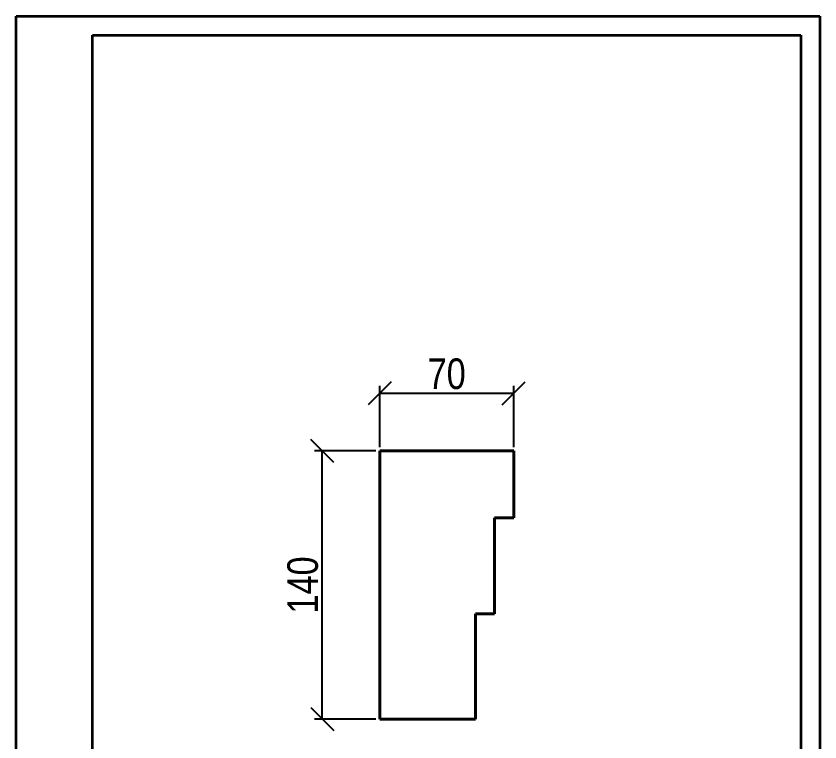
# Model space of a CAD drawing. Header units: millimetres. Extents: x 0 to 420, y 0 to 594.
# Drawn here: x 0 to 420, y 215.1 to 594 of the extents above; entities that cross this region are included whole.
import ezdxf

# ---------------------------------------------------------------- set-up
doc = ezdxf.new("R2010")
doc.units = ezdxf.units.MM
doc.layers.get('0').update_dxf_attribs({"lineweight": 35})
doc.layers.add('архио', color=252, linetype='Continuous', lineweight=40)
doc.layers.add('Размеры', color=5, linetype='Continuous', lineweight=9)
doc.styles.add('Размер', font='ARIAL.TTF', dxfattribs={"width": 0.8})
doc.dimstyles.new('M 1-1_h16_(M 1-4)', dxfattribs={"dimtxt": 16, "dimasz": 12, "dimexe": 4, "dimexo": 2, "dimgap": 2, "dimtad": 1, "dimdec": 0, "dimtxsty": 'Размер', "dimblk": 'OBLIQUE', "dimcen": 2.5, "dimadec": 0, "dimazin": 0, "dimtfac": 1, "dimtdec": 0, "dimtmove": 0, "dimatfit": 3, "dimfxl": 0, "dimarcsym": 0})

# ---------------------------------------------------------------- blocks, each defined once
blk = doc.blocks.new('A$C49AA496E')
for p, q in [((-5.684341886080801e-14, -2.788019628496841e-07), (-5.684341886080801e-14, 296.999999721198)), ((-5.684341886080801e-14, 296.999999721198), (210, 296.999999721198)), ((210, 296.999999721198), (210, -2.788019628496841e-07)), ((20, 4.999999721198037), (20, 291.999999721198)), ((20, 291.999999721198), (205, 291.9999997211971)), ((205, 291.999999721198), (205, 4.999999721198037))]:
    blk.add_line(p, q)
blk = doc.blocks.new('_Oblique')
at = {"color": 0, "linetype": 'ByBlock', "lineweight": -2}
blk.add_line((-0.5, -0.5), (0.5, 0.5), dxfattribs=at)
blk = doc.blocks.new('*D13')
at = {"layer": 'Defpoints', "color": 0}
for p in [(159.9999999999999, 367), (189.9999999999998, 367), (189.9999999999926, 227)]:
    blk.add_point(p, dxfattribs=at)
at = {"layer": 'Размеры', "color": 0, "lineweight": -2}
for p, q in [((187.9999999999998, 367), (155.9999999999999, 367)), ((159.9999999999999, 227), (159.9999999999999, 367)), ((187.9999999999926, 227), (155.9999999999999, 227))]:
    blk.add_line(p, q, dxfattribs=at)
at = {"layer": 'Размеры', "color": 0, "lineweight": -2, "xscale": 12, "yscale": 12, "zscale": 12}
for p, rotation in [((159.9999999999999, 367), 90), ((159.9999999999999, 227), 270)]:
    blk.add_blockref('_Oblique', p, dxfattribs=dict(at, rotation=rotation))
at = {"layer": 'Размеры', "color": 0, "insert": (149.8308321964528, 297), "char_height": 16, "attachment_point": 5, "rotation": 90, "style": 'Размер'}
blk.add_mtext('140', dxfattribs=at)
blk = doc.blocks.new('*D14')
at = {"layer": 'Defpoints', "color": 0}
for p in [(189.9999999999998, 397), (189.9999999999998, 367), (259.9999999999998, 367)]:
    blk.add_point(p, dxfattribs=at)
at = {"layer": 'Размеры', "color": 0, "lineweight": -2}
for p, q in [((189.9999999999998, 369), (189.9999999999998, 401)), ((259.9999999999998, 369), (259.9999999999998, 401)), ((259.9999999999998, 397), (189.9999999999998, 397))]:
    blk.add_line(p, q, dxfattribs=at)
at = {"layer": 'Размеры', "color": 0, "lineweight": -2, "xscale": 12, "yscale": 12, "zscale": 12, "rotation": 180}
blk.add_blockref('_Oblique', (189.9999999999998, 397), dxfattribs=at)
at = {"layer": 'Размеры', "color": 0, "lineweight": -2, "xscale": 12, "yscale": 12, "zscale": 12}
blk.add_blockref('_Oblique', (259.9999999999998, 397), dxfattribs=at)
at = {"layer": 'Размеры', "color": 0, "insert": (224.9999999999998, 407.1691678035471), "char_height": 16, "attachment_point": 5, "style": 'Размер'}
blk.add_mtext('70', dxfattribs=at)

msp = doc.modelspace()

# ---------------------------------------------------------------- linework, layer by layer
at = {"layer": 'архио'}
for p, q in [((189.9999999999998, 367), (259.9999999999998, 367)), ((189.9999999999926, 227), (189.9999999999998, 367)), ((259.9999999999998, 367), (259.9999999999998, 332)), ((259.9999999999998, 332), (249.9999999999998, 332)), ((249.9999999999998, 332), (249.9999999999998, 282)), ((239.9999999999998, 282), (239.9999999999998, 227)), ((249.9999999999998, 282), (239.9999999999998, 282)), ((239.9999999999998, 227), (189.9999999999926, 227))]:
    msp.add_line(p, q, dxfattribs=at)

# ---------------------------------------------------------------- block references
at = {"xscale": 2, "yscale": 2, "zscale": 2}
msp.add_blockref('A$C49AA496E', (1.13686837721616e-13, 5.576039256993681e-07), dxfattribs=at)

# ---------------------------------------------------------------- dimensions: what is measured, and where the dimension line sits
at = {"layer": 'Размеры'}
dim = msp.add_linear_dim(base=(189.9999999999998, 397), p1=(259.9999999999998, 367), p2=(189.9999999999998, 367), dimstyle='M 1-1_h16_(M 1-4)', dxfattribs=at)
dim.commit()
dim.dimension.update_dxf_attribs({"geometry": '*D14', "text_midpoint": (224.9999999999998, 397), "dimtype": 160})
dim = msp.add_linear_dim(base=(159.9999999999999, 367), p1=(189.9999999999926, 227), p2=(189.9999999999998, 367), angle=90, dimstyle='M 1-1_h16_(M 1-4)', dxfattribs=at)
dim.commit()
dim.dimension.update_dxf_attribs({"geometry": '*D13', "text_midpoint": (159.9999999999998, 297), "dimtype": 160})

doc.saveas('drawing.dxf')
